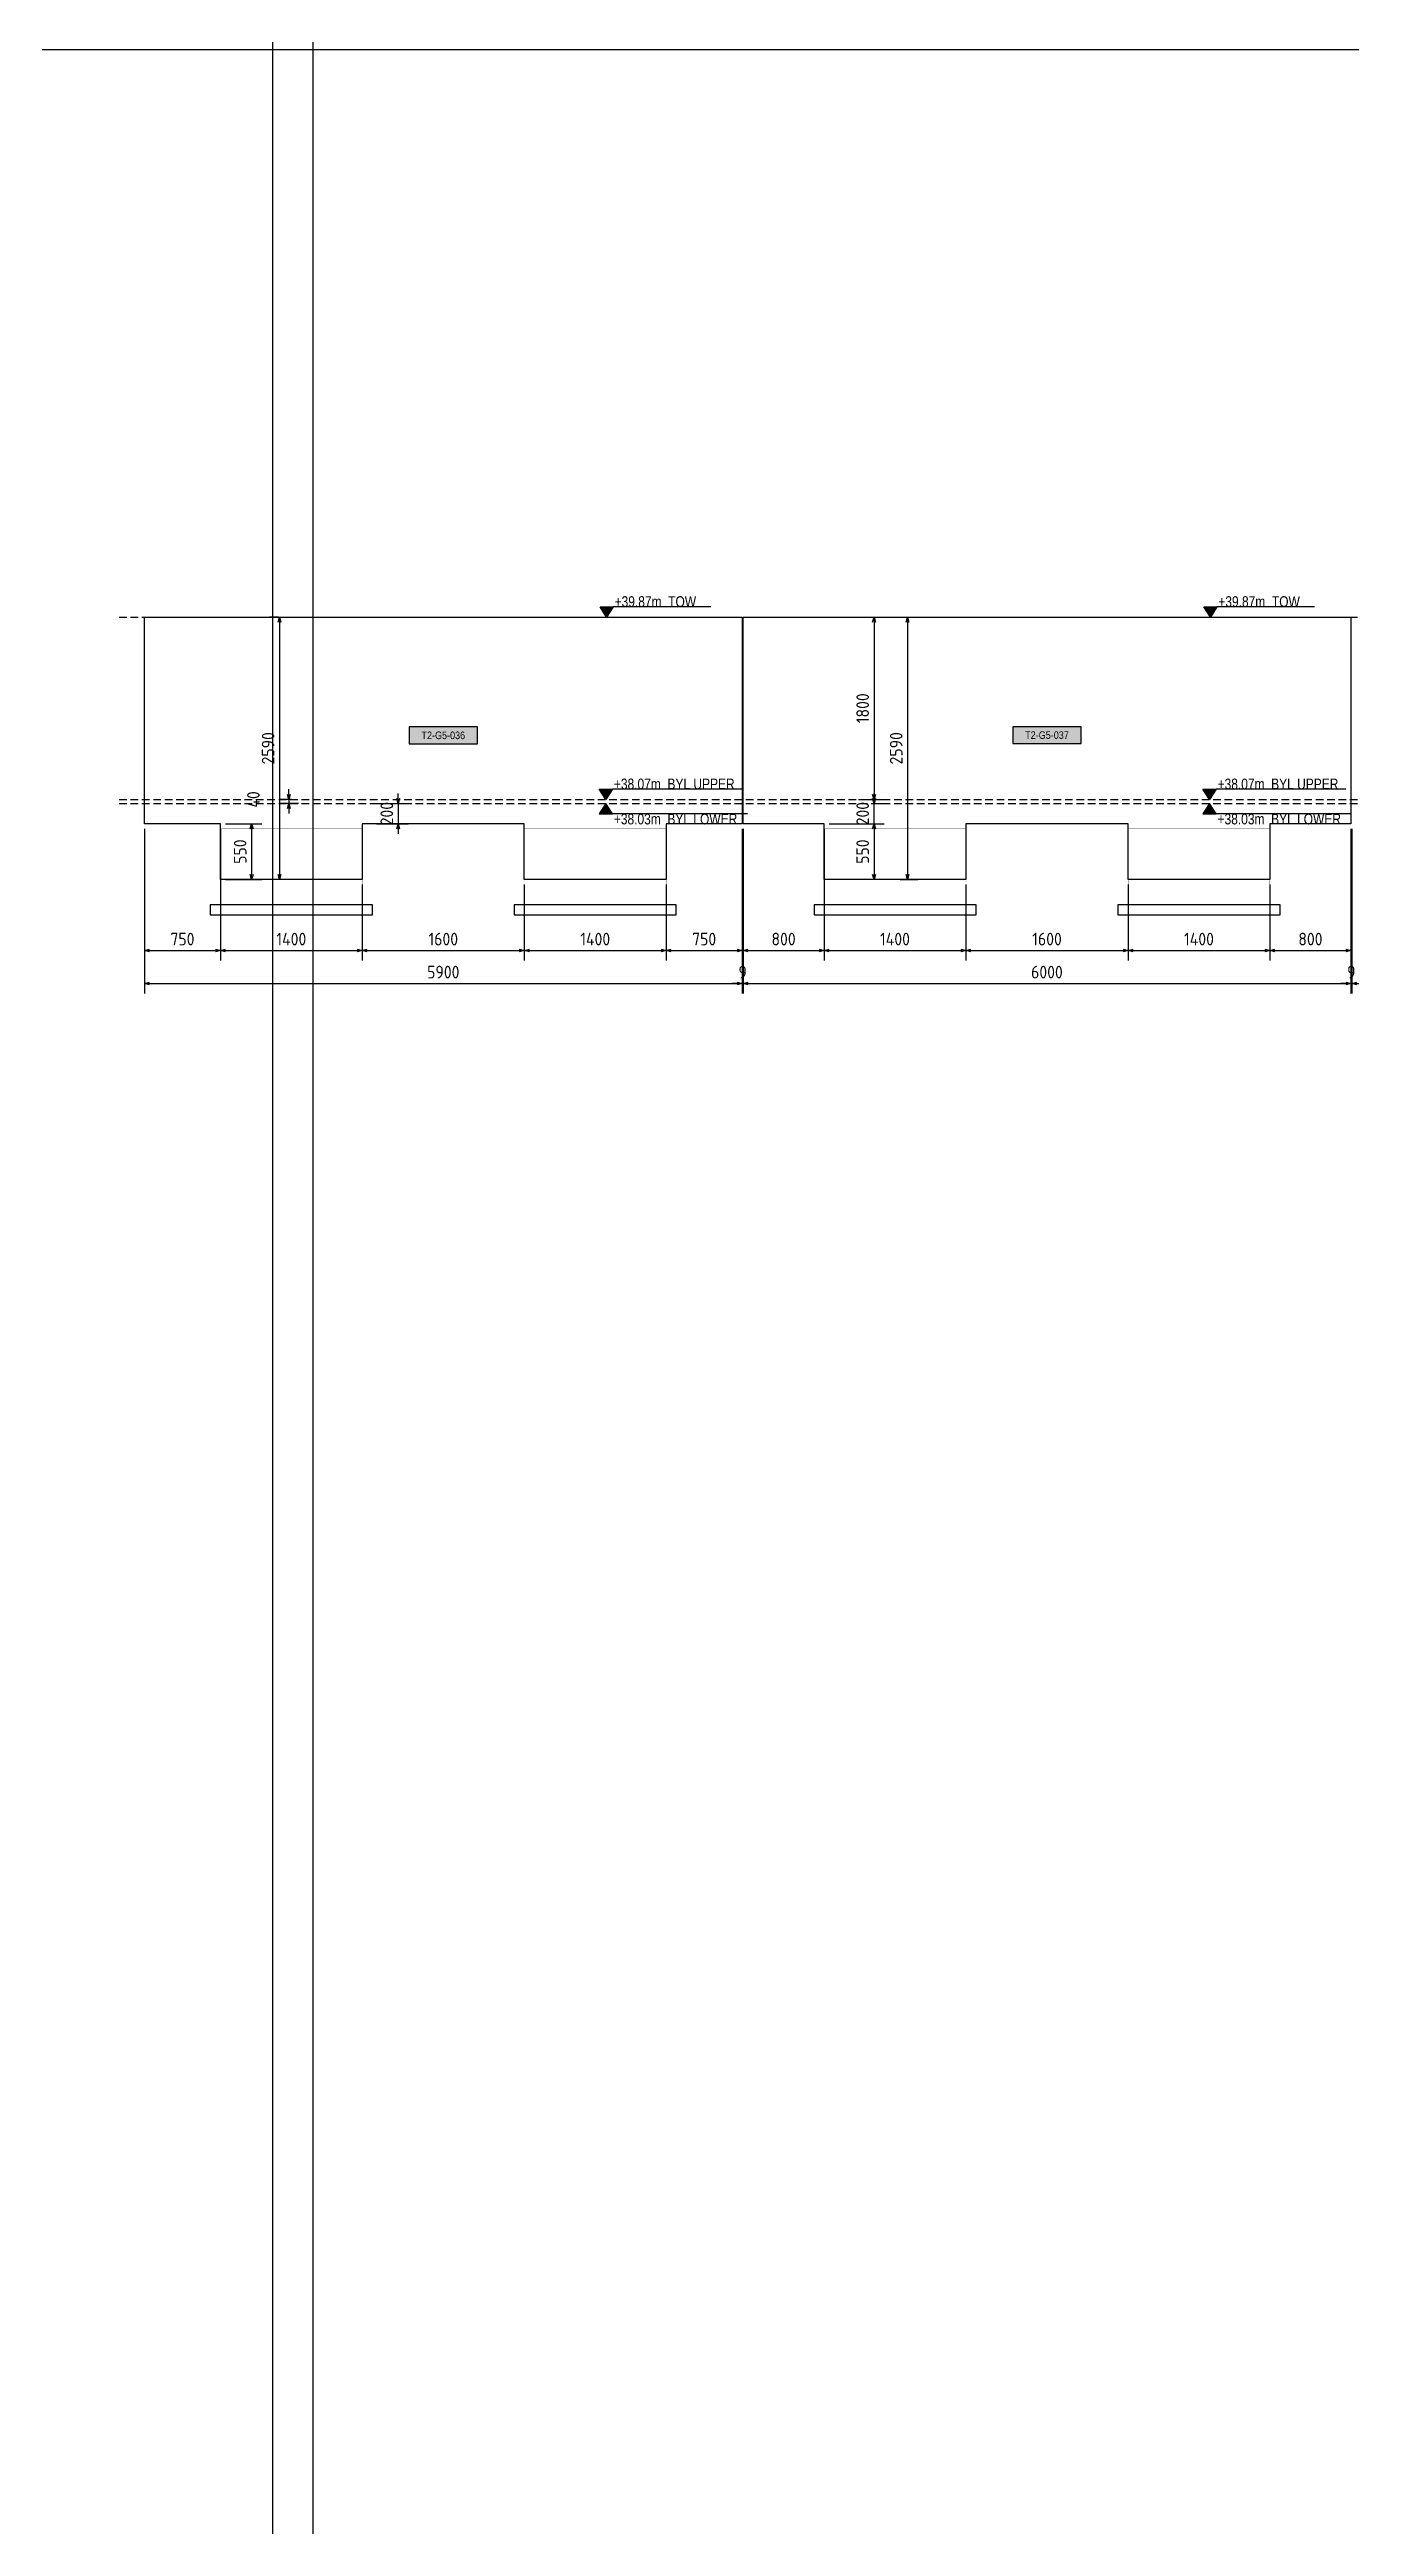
# Model space of a CAD drawing. Header units: centimetres. Extents: x -6122352 to 4157695, y -1694241 to 1947892.
# Drawn here: x 3321241 to 3334093, y 730780 to 755226 of the extents above; entities that cross this region are included whole.
import ezdxf
from ezdxf.enums import TextEntityAlignment as Align

# ---------------------------------------------------------------- set-up
doc = ezdxf.new("R2010")
doc.units = ezdxf.units.CM
doc.header["$MEASUREMENT"] = 0
doc.header["$PDMODE"] = 66
doc.header["$PDSIZE"] = 100
doc.linetypes.add('DASHED2', pattern=[0.375, 0.25, -0.125])
doc.linetypes.add('HIDDEN', pattern=[0.375, 0.25, -0.125])
for name, color, linetype in [('00-MI-DIM', 7, 'Continuous'), ('@MI-TYPE-01', 30, 'Continuous'), ('@MI-TYPE-02', 6, 'Continuous'), ('JML-Dimension', 1, 'Continuous'), ('PANEL-TAGS', 7, 'Continuous'), ('SECTION', 130, 'Continuous')]:
    doc.layers.add(name, color=color, linetype=linetype)
doc.styles.add('PANELTAG_STYLE', font='arial.ttf')
doc.styles.add('Schueco-BEMSTIL', font='isocpeur.ttf', dxfattribs={"width": 0.9})
doc.styles.add('txt-Pisa-std', font='arial.ttf', dxfattribs={"width": 0.8})
doc.dimstyles.new('MI- JWC-TXT-2.5 MM', dxfattribs={"dimscale": 1.5, "dimtxt": 2.5, "dimasz": 1, "dimexe": 2, "dimexo": 1, "dimgap": 1, "dimtad": 1, "dimdec": 0, "dimdsep": 46, "dimtxsty": 'Schueco-BEMSTIL', "dimblk": 'OPEN30', "dimcen": 0, "dimdle": 2, "dimclrd": 140, "dimclre": 8, "dimclrt": 40, "dimadec": 0, "dimazin": 2, "dimtfac": 1, "dimtdec": 0, "dimtix": 1, "dimtmove": 2, "dimatfit": 3, "dimldrblk": 'OPEN', "dimfxl": 2, "dimlwd": -1, "dimlwe": -1, "dimarcsym": 0})

# ---------------------------------------------------------------- blocks, each defined once
blk = doc.blocks.new('*U1106')
at = {"layer": 'JML-Dimension'}
h = blk.add_hatch(color=10, dxfattribs=at)
h.dxf.hatch_style = 1
h.paths.add_polyline_path([(0, 0), (-1.54, 2.37), (1.54, 2.37)])
blk.add_line((24.31, 2.37), (1.54, 2.37), dxfattribs=at)
blk.add_lwpolyline([(0, 0), (-1.54, 2.37), (1.54, 2.37), (0, 0)], dxfattribs=at)
at = {"color": 5, "style": 'txt-Pisa-std', "width": 0.8}
blk.add_attdef('+0.0', text='', height=2.5, dxfattribs=at).set_placement((1.87, 2.37), align=Align.BOTTOM_LEFT)
blk = doc.blocks.new('*U1108')
at = {"layer": 'JML-Dimension'}
h = blk.add_hatch(color=10, dxfattribs=at)
h.dxf.hatch_style = 1
h.paths.add_polyline_path([(0, 0), (-1.54, 2.37), (1.54, 2.37)])
blk.add_line((31.81, 2.37), (1.54, 2.37), dxfattribs=at)
blk.add_lwpolyline([(0, 0), (-1.54, 2.37), (1.54, 2.37), (0, 0)], dxfattribs=at)
at = {"color": 5, "style": 'txt-Pisa-std', "width": 0.8}
blk.add_attdef('+0.0', text='', height=2.5, dxfattribs=at).set_placement((1.87, 2.37), align=Align.BOTTOM_LEFT)
blk = doc.blocks.new('*U1107')
at = {"layer": 'JML-Dimension'}
h = blk.add_hatch(color=10, dxfattribs=at)
h.dxf.hatch_style = 1
h.paths.add_polyline_path([(0, 0), (-1.54, 2.37), (1.54, 2.37)])
blk.add_line((33.03, 2.37), (1.54, 2.37), dxfattribs=at)
blk.add_lwpolyline([(0, 0), (-1.54, 2.37), (1.54, 2.37), (0, 0)], dxfattribs=at)
at = {"color": 5, "style": 'txt-Pisa-std', "width": 0.8}
blk.add_attdef('+0.0', text='', height=2.5, dxfattribs=at).set_placement((1.87, 2.37), align=Align.BOTTOM_LEFT)
blk = doc.blocks.new('T2-ELE FT')
at = {"color": 12, "linetype": 'HIDDEN', "ltscale": 5, "const_width": 2}
blk.add_lwpolyline([(30306558, 1676366), (30306558, 1676866), (30307958, 1676866), (30307958, 1676366)], dxfattribs=at)
at = {"color": 12, "ltscale": 20, "const_width": 2}
blk.add_lwpolyline([(30306558, 1676366), (30307958, 1676366), (30307958, 1676116), (30306558, 1676116)], close=True, dxfattribs=at)
at = {"color": 8, "ltscale": 20}
blk.add_lwpolyline([(30306458, 1676116), (30308058, 1676116), (30308058, 1676016), (30306458, 1676016)], close=True, dxfattribs=at)
blk = doc.blocks.new('_Open30')
at = {"color": 0, "linetype": 'ByBlock', "lineweight": -2}
for p, q in [((-1, 0.27), (0, 0)), ((0, 0), (-1, -0.27)), ((0, 0), (-1, 0))]:
    blk.add_line(p, q, dxfattribs=at)
blk = doc.blocks.new('*D2272')
at = {"layer": '00-MI-DIM', "color": 8, "transparency": 16777216}
for p, q in [((3322978, 747585), (3323336, 747585)), ((3322978, 747035), (3323336, 747035))]:
    blk.add_line(p, q, dxfattribs=at)
at = {"layer": '00-MI-DIM', "color": 140, "transparency": 16777216}
blk.add_line((3323236, 747535), (3323236, 747085), dxfattribs=at)
at = {"layer": 'Defpoints', "color": 0, "transparency": 16777216}
for p in [(3322928, 747585), (3322928, 747035), (3323236, 747035)]:
    blk.add_point(p, dxfattribs=at)
at = {"layer": '00-MI-DIM', "color": 140, "transparency": 16777216, "xscale": 50, "yscale": 50, "zscale": 50}
for p, rotation in [((3323236, 747585), 90), ((3323236, 747035), 270)]:
    blk.add_blockref('_Open30', p, dxfattribs=dict(at, rotation=rotation))
at = {"layer": '00-MI-DIM', "color": 40, "transparency": 16777216, "insert": (3323123, 747310), "char_height": 125, "attachment_point": 5, "rotation": 90, "style": 'Schueco-BEMSTIL'}
blk.add_mtext('550', dxfattribs=at)
blk = doc.blocks.new('_Open')
at = {"color": 0, "linetype": 'ByBlock', "lineweight": -2}
for p, q in [((-1, 0), (0, 0)), ((-1, 0), (0, 0)), ((0, 0), (-1, 0))]:
    blk.add_line(p, q, dxfattribs=at)
blk = doc.blocks.new('*D2273')
at = {"layer": '00-MI-DIM', "color": 8, "transparency": 16777216}
for p, q in [((3323501, 749625), (3323412, 749625)), ((3323501, 747035), (3323412, 747035))]:
    blk.add_line(p, q, dxfattribs=at)
at = {"layer": '00-MI-DIM', "color": 140, "transparency": 16777216}
blk.add_line((3323512, 749575), (3323512, 747085), dxfattribs=at)
at = {"layer": 'Defpoints', "color": 0, "transparency": 16777216}
for p in [(3323551, 749625), (3323512, 747035), (3323551, 747035)]:
    blk.add_point(p, dxfattribs=at)
at = {"layer": '00-MI-DIM', "color": 140, "transparency": 16777216, "xscale": 50, "yscale": 50, "zscale": 50}
for p, rotation in [((3323512, 749625), 90), ((3323512, 747035), 270)]:
    blk.add_blockref('_Open30', p, dxfattribs=dict(at, rotation=rotation))
at = {"layer": '00-MI-DIM', "color": 40, "transparency": 16777216, "insert": (3323399, 748330), "char_height": 125, "attachment_point": 5, "rotation": 90, "style": 'Schueco-BEMSTIL'}
blk.add_mtext('2590', dxfattribs=at)
blk = doc.blocks.new('*D2274')
at = {"layer": '00-MI-DIM', "color": 8, "transparency": 16777216}
for p, q in [((3322177, 747535), (3322177, 746234)), ((3322928, 747535), (3322928, 746234))]:
    blk.add_line(p, q, dxfattribs=at)
at = {"layer": '00-MI-DIM', "color": 140, "transparency": 16777216}
blk.add_line((3322227, 746334), (3322878, 746334), dxfattribs=at)
at = {"layer": 'Defpoints', "color": 0, "transparency": 16777216}
for p in [(3322177, 747585), (3322928, 747585), (3322928, 746334)]:
    blk.add_point(p, dxfattribs=at)
at = {"layer": '00-MI-DIM', "color": 140, "transparency": 16777216, "xscale": 50, "yscale": 50, "zscale": 50, "rotation": 180}
blk.add_blockref('_Open30', (3322177, 746334), dxfattribs=at)
at = {"layer": '00-MI-DIM', "color": 140, "transparency": 16777216, "xscale": 50, "yscale": 50, "zscale": 50}
blk.add_blockref('_Open30', (3322928, 746334), dxfattribs=at)
at = {"layer": '00-MI-DIM', "color": 40, "transparency": 16777216, "insert": (3322553, 746447), "char_height": 125, "attachment_point": 5, "style": 'Schueco-BEMSTIL'}
blk.add_mtext('750', dxfattribs=at)
blk = doc.blocks.new('*D2275')
at = {"layer": '00-MI-DIM', "color": 8, "transparency": 16777216}
for p, q in [((3322928, 747535), (3322928, 746234)), ((3324328, 746985), (3324328, 746234))]:
    blk.add_line(p, q, dxfattribs=at)
at = {"layer": '00-MI-DIM', "color": 140, "transparency": 16777216}
blk.add_line((3322978, 746334), (3324278, 746334), dxfattribs=at)
at = {"layer": 'Defpoints', "color": 0, "transparency": 16777216}
for p in [(3322928, 747585), (3324328, 747035), (3324328, 746334)]:
    blk.add_point(p, dxfattribs=at)
at = {"layer": '00-MI-DIM', "color": 140, "transparency": 16777216, "xscale": 50, "yscale": 50, "zscale": 50, "rotation": 180}
blk.add_blockref('_Open30', (3322928, 746334), dxfattribs=at)
at = {"layer": '00-MI-DIM', "color": 140, "transparency": 16777216, "xscale": 50, "yscale": 50, "zscale": 50}
blk.add_blockref('_Open30', (3324328, 746334), dxfattribs=at)
at = {"layer": '00-MI-DIM', "color": 40, "transparency": 16777216, "insert": (3323628, 746447), "char_height": 125, "attachment_point": 5, "style": 'Schueco-BEMSTIL'}
blk.add_mtext('1400', dxfattribs=at)
blk = doc.blocks.new('*D2276')
at = {"layer": '00-MI-DIM', "color": 8, "transparency": 16777216}
for p, q in [((3324328, 746985), (3324328, 746234)), ((3325928, 746985), (3325928, 746234))]:
    blk.add_line(p, q, dxfattribs=at)
at = {"layer": '00-MI-DIM', "color": 140, "transparency": 16777216}
blk.add_line((3324378, 746334), (3325878, 746334), dxfattribs=at)
at = {"layer": 'Defpoints', "color": 0, "transparency": 16777216}
for p in [(3324328, 747035), (3325928, 747035), (3325928, 746334)]:
    blk.add_point(p, dxfattribs=at)
at = {"layer": '00-MI-DIM', "color": 140, "transparency": 16777216, "xscale": 50, "yscale": 50, "zscale": 50, "rotation": 180}
blk.add_blockref('_Open30', (3324328, 746334), dxfattribs=at)
at = {"layer": '00-MI-DIM', "color": 140, "transparency": 16777216, "xscale": 50, "yscale": 50, "zscale": 50}
blk.add_blockref('_Open30', (3325928, 746334), dxfattribs=at)
at = {"layer": '00-MI-DIM', "color": 40, "transparency": 16777216, "insert": (3325128, 746447), "char_height": 125, "attachment_point": 5, "style": 'Schueco-BEMSTIL'}
blk.add_mtext('1600', dxfattribs=at)
blk = doc.blocks.new('*D2277')
at = {"layer": '00-MI-DIM', "color": 8, "transparency": 16777216}
for p, q in [((3325928, 746985), (3325928, 746234)), ((3327328, 746985), (3327328, 746234))]:
    blk.add_line(p, q, dxfattribs=at)
at = {"layer": '00-MI-DIM', "color": 140, "transparency": 16777216}
blk.add_line((3325978, 746334), (3327278, 746334), dxfattribs=at)
at = {"layer": 'Defpoints', "color": 0, "transparency": 16777216}
for p in [(3325928, 747035), (3327328, 747035), (3327328, 746334)]:
    blk.add_point(p, dxfattribs=at)
at = {"layer": '00-MI-DIM', "color": 140, "transparency": 16777216, "xscale": 50, "yscale": 50, "zscale": 50, "rotation": 180}
blk.add_blockref('_Open30', (3325928, 746334), dxfattribs=at)
at = {"layer": '00-MI-DIM', "color": 140, "transparency": 16777216, "xscale": 50, "yscale": 50, "zscale": 50}
blk.add_blockref('_Open30', (3327328, 746334), dxfattribs=at)
at = {"layer": '00-MI-DIM', "color": 40, "transparency": 16777216, "insert": (3326628, 746447), "char_height": 125, "attachment_point": 5, "style": 'Schueco-BEMSTIL'}
blk.add_mtext('1400', dxfattribs=at)
blk = doc.blocks.new('*D2278')
at = {"layer": '00-MI-DIM', "color": 8, "transparency": 16777216}
for p, q in [((3328078, 747535), (3328078, 746234)), ((3327328, 746985), (3327328, 746234))]:
    blk.add_line(p, q, dxfattribs=at)
at = {"layer": '00-MI-DIM', "color": 140, "transparency": 16777216}
blk.add_line((3327378, 746334), (3328028, 746334), dxfattribs=at)
at = {"layer": 'Defpoints', "color": 0, "transparency": 16777216}
for p in [(3328078, 747585), (3327328, 747035), (3328078, 746334)]:
    blk.add_point(p, dxfattribs=at)
at = {"layer": '00-MI-DIM', "color": 140, "transparency": 16777216, "xscale": 50, "yscale": 50, "zscale": 50, "rotation": 180}
blk.add_blockref('_Open30', (3327328, 746334), dxfattribs=at)
at = {"layer": '00-MI-DIM', "color": 140, "transparency": 16777216, "xscale": 50, "yscale": 50, "zscale": 50}
blk.add_blockref('_Open30', (3328078, 746334), dxfattribs=at)
at = {"layer": '00-MI-DIM', "color": 40, "transparency": 16777216, "insert": (3327703, 746447), "char_height": 125, "attachment_point": 5, "style": 'Schueco-BEMSTIL'}
blk.add_mtext('750', dxfattribs=at)
blk = doc.blocks.new('*D2279')
at = {"layer": '00-MI-DIM', "color": 8, "transparency": 16777216}
for p, q in [((3328087, 747535), (3328087, 746234)), ((3328887, 747535), (3328887, 746234))]:
    blk.add_line(p, q, dxfattribs=at)
at = {"layer": '00-MI-DIM', "color": 140, "transparency": 16777216}
blk.add_line((3328137, 746334), (3328837, 746334), dxfattribs=at)
at = {"layer": 'Defpoints', "color": 0, "transparency": 16777216}
for p in [(3328087, 747585), (3328887, 747585), (3328887, 746334)]:
    blk.add_point(p, dxfattribs=at)
at = {"layer": '00-MI-DIM', "color": 140, "transparency": 16777216, "xscale": 50, "yscale": 50, "zscale": 50, "rotation": 180}
blk.add_blockref('_Open30', (3328087, 746334), dxfattribs=at)
at = {"layer": '00-MI-DIM', "color": 140, "transparency": 16777216, "xscale": 50, "yscale": 50, "zscale": 50}
blk.add_blockref('_Open30', (3328887, 746334), dxfattribs=at)
at = {"layer": '00-MI-DIM', "color": 40, "transparency": 16777216, "insert": (3328487, 746447), "char_height": 125, "attachment_point": 5, "style": 'Schueco-BEMSTIL'}
blk.add_mtext('800', dxfattribs=at)
blk = doc.blocks.new('*D2280')
at = {"layer": '00-MI-DIM', "color": 8, "transparency": 16777216}
for p, q in [((3328887, 747535), (3328887, 746234)), ((3330287, 746985), (3330287, 746234))]:
    blk.add_line(p, q, dxfattribs=at)
at = {"layer": '00-MI-DIM', "color": 140, "transparency": 16777216}
blk.add_line((3328937, 746334), (3330237, 746334), dxfattribs=at)
at = {"layer": 'Defpoints', "color": 0, "transparency": 16777216}
for p in [(3328887, 747585), (3330287, 747035), (3330287, 746334)]:
    blk.add_point(p, dxfattribs=at)
at = {"layer": '00-MI-DIM', "color": 140, "transparency": 16777216, "xscale": 50, "yscale": 50, "zscale": 50, "rotation": 180}
blk.add_blockref('_Open30', (3328887, 746334), dxfattribs=at)
at = {"layer": '00-MI-DIM', "color": 140, "transparency": 16777216, "xscale": 50, "yscale": 50, "zscale": 50}
blk.add_blockref('_Open30', (3330287, 746334), dxfattribs=at)
at = {"layer": '00-MI-DIM', "color": 40, "transparency": 16777216, "insert": (3329587, 746447), "char_height": 125, "attachment_point": 5, "style": 'Schueco-BEMSTIL'}
blk.add_mtext('1400', dxfattribs=at)
blk = doc.blocks.new('*D2281')
at = {"layer": '00-MI-DIM', "color": 8, "transparency": 16777216}
for p, q in [((3330287, 746985), (3330287, 746234)), ((3331888, 746985), (3331888, 746234))]:
    blk.add_line(p, q, dxfattribs=at)
at = {"layer": '00-MI-DIM', "color": 140, "transparency": 16777216}
blk.add_line((3330337, 746334), (3331838, 746334), dxfattribs=at)
at = {"layer": 'Defpoints', "color": 0, "transparency": 16777216}
for p in [(3330287, 747035), (3331888, 747035), (3331888, 746334)]:
    blk.add_point(p, dxfattribs=at)
at = {"layer": '00-MI-DIM', "color": 140, "transparency": 16777216, "xscale": 50, "yscale": 50, "zscale": 50, "rotation": 180}
blk.add_blockref('_Open30', (3330287, 746334), dxfattribs=at)
at = {"layer": '00-MI-DIM', "color": 140, "transparency": 16777216, "xscale": 50, "yscale": 50, "zscale": 50}
blk.add_blockref('_Open30', (3331888, 746334), dxfattribs=at)
at = {"layer": '00-MI-DIM', "color": 40, "transparency": 16777216, "insert": (3331088, 746447), "char_height": 125, "attachment_point": 5, "style": 'Schueco-BEMSTIL'}
blk.add_mtext('1600', dxfattribs=at)
blk = doc.blocks.new('*D2282')
at = {"layer": '00-MI-DIM', "color": 8, "transparency": 16777216}
for p, q in [((3331888, 746985), (3331888, 746234)), ((3333288, 746985), (3333288, 746234))]:
    blk.add_line(p, q, dxfattribs=at)
at = {"layer": '00-MI-DIM', "color": 140, "transparency": 16777216}
blk.add_line((3331938, 746334), (3333238, 746334), dxfattribs=at)
at = {"layer": 'Defpoints', "color": 0, "transparency": 16777216}
for p in [(3331888, 747035), (3333288, 747035), (3333288, 746334)]:
    blk.add_point(p, dxfattribs=at)
at = {"layer": '00-MI-DIM', "color": 140, "transparency": 16777216, "xscale": 50, "yscale": 50, "zscale": 50, "rotation": 180}
blk.add_blockref('_Open30', (3331888, 746334), dxfattribs=at)
at = {"layer": '00-MI-DIM', "color": 140, "transparency": 16777216, "xscale": 50, "yscale": 50, "zscale": 50}
blk.add_blockref('_Open30', (3333288, 746334), dxfattribs=at)
at = {"layer": '00-MI-DIM', "color": 40, "transparency": 16777216, "insert": (3332588, 746447), "char_height": 125, "attachment_point": 5, "style": 'Schueco-BEMSTIL'}
blk.add_mtext('1400', dxfattribs=at)
blk = doc.blocks.new('*D2283')
at = {"layer": '00-MI-DIM', "color": 8, "transparency": 16777216}
for p, q in [((3334088, 747535), (3334088, 746234)), ((3333288, 746985), (3333288, 746234))]:
    blk.add_line(p, q, dxfattribs=at)
at = {"layer": '00-MI-DIM', "color": 140, "transparency": 16777216}
blk.add_line((3333338, 746334), (3334038, 746334), dxfattribs=at)
at = {"layer": 'Defpoints', "color": 0, "transparency": 16777216}
for p in [(3334088, 747585), (3333288, 747035), (3334088, 746334)]:
    blk.add_point(p, dxfattribs=at)
at = {"layer": '00-MI-DIM', "color": 140, "transparency": 16777216, "xscale": 50, "yscale": 50, "zscale": 50, "rotation": 180}
blk.add_blockref('_Open30', (3333288, 746334), dxfattribs=at)
at = {"layer": '00-MI-DIM', "color": 140, "transparency": 16777216, "xscale": 50, "yscale": 50, "zscale": 50}
blk.add_blockref('_Open30', (3334088, 746334), dxfattribs=at)
at = {"layer": '00-MI-DIM', "color": 40, "transparency": 16777216, "insert": (3333688, 746447), "char_height": 125, "attachment_point": 5, "style": 'Schueco-BEMSTIL'}
blk.add_mtext('800', dxfattribs=at)
blk = doc.blocks.new('*D2284')
at = {"layer": '00-MI-DIM', "color": 8, "transparency": 16777216}
for p, q in [((3322177, 747535), (3322177, 745909)), ((3328078, 747535), (3328078, 745909))]:
    blk.add_line(p, q, dxfattribs=at)
at = {"layer": '00-MI-DIM', "color": 140, "transparency": 16777216}
blk.add_line((3322227, 746009), (3328028, 746009), dxfattribs=at)
at = {"layer": 'Defpoints', "color": 0, "transparency": 16777216}
for p in [(3322177, 747585), (3328078, 747585), (3328078, 746009)]:
    blk.add_point(p, dxfattribs=at)
at = {"layer": '00-MI-DIM', "color": 140, "transparency": 16777216, "xscale": 50, "yscale": 50, "zscale": 50, "rotation": 180}
blk.add_blockref('_Open30', (3322177, 746009), dxfattribs=at)
at = {"layer": '00-MI-DIM', "color": 140, "transparency": 16777216, "xscale": 50, "yscale": 50, "zscale": 50}
blk.add_blockref('_Open30', (3328078, 746009), dxfattribs=at)
at = {"layer": '00-MI-DIM', "color": 40, "transparency": 16777216, "insert": (3325128, 746121), "char_height": 125, "attachment_point": 5, "style": 'Schueco-BEMSTIL'}
blk.add_mtext('5900', dxfattribs=at)
blk = doc.blocks.new('*D2285')
at = {"layer": '00-MI-DIM', "color": 8, "transparency": 16777216}
for p, q in [((3328078, 747535), (3328078, 745909)), ((3328087, 747535), (3328087, 745909))]:
    blk.add_line(p, q, dxfattribs=at)
at = {"layer": '00-MI-DIM', "color": 140, "transparency": 16777216}
for p, q in [((3328028, 746009), (3327978, 746009)), ((3328078, 746009), (3328087, 746009)), ((3328137, 746009), (3328187, 746009))]:
    blk.add_line(p, q, dxfattribs=at)
at = {"layer": 'Defpoints', "color": 0, "transparency": 16777216}
for p in [(3328078, 747585), (3328087, 747585), (3328087, 746009)]:
    blk.add_point(p, dxfattribs=at)
at = {"layer": '00-MI-DIM', "color": 140, "transparency": 16777216, "xscale": 50, "yscale": 50, "zscale": 50}
blk.add_blockref('_Open30', (3328078, 746009), dxfattribs=at)
at = {"layer": '00-MI-DIM', "color": 140, "transparency": 16777216, "xscale": 50, "yscale": 50, "zscale": 50, "rotation": 180}
blk.add_blockref('_Open30', (3328087, 746009), dxfattribs=at)
at = {"layer": '00-MI-DIM', "color": 40, "transparency": 16777216, "insert": (3328083, 746121), "char_height": 125, "attachment_point": 5, "style": 'Schueco-BEMSTIL'}
blk.add_mtext('9', dxfattribs=at)
blk = doc.blocks.new('*D2286')
at = {"layer": '00-MI-DIM', "color": 8, "transparency": 16777216}
for p, q in [((3328087, 747535), (3328087, 745909)), ((3334088, 747535), (3334088, 745909))]:
    blk.add_line(p, q, dxfattribs=at)
at = {"layer": '00-MI-DIM', "color": 140, "transparency": 16777216}
blk.add_line((3328137, 746009), (3334038, 746009), dxfattribs=at)
at = {"layer": 'Defpoints', "color": 0, "transparency": 16777216}
for p in [(3328087, 747585), (3334088, 747585), (3334088, 746009)]:
    blk.add_point(p, dxfattribs=at)
at = {"layer": '00-MI-DIM', "color": 140, "transparency": 16777216, "xscale": 50, "yscale": 50, "zscale": 50, "rotation": 180}
blk.add_blockref('_Open30', (3328087, 746009), dxfattribs=at)
at = {"layer": '00-MI-DIM', "color": 140, "transparency": 16777216, "xscale": 50, "yscale": 50, "zscale": 50}
blk.add_blockref('_Open30', (3334088, 746009), dxfattribs=at)
at = {"layer": '00-MI-DIM', "color": 40, "transparency": 16777216, "insert": (3331087, 746121), "char_height": 125, "attachment_point": 5, "style": 'Schueco-BEMSTIL'}
blk.add_mtext('6000', dxfattribs=at)
blk = doc.blocks.new('*D2299')
at = {"layer": '00-MI-DIM', "color": 8, "transparency": 16777216}
for p, q in [((3334088, 747535), (3334088, 745909)), ((3334097, 747535), (3334097, 745909))]:
    blk.add_line(p, q, dxfattribs=at)
at = {"layer": '00-MI-DIM', "color": 140, "transparency": 16777216}
for p, q in [((3334038, 746009), (3333988, 746009)), ((3334088, 746009), (3334097, 746009)), ((3334147, 746009), (3334197, 746009))]:
    blk.add_line(p, q, dxfattribs=at)
at = {"layer": 'Defpoints', "color": 0, "transparency": 16777216}
for p in [(3334088, 747585), (3334097, 747585), (3334097, 746009)]:
    blk.add_point(p, dxfattribs=at)
at = {"layer": '00-MI-DIM', "color": 140, "transparency": 16777216, "xscale": 50, "yscale": 50, "zscale": 50}
blk.add_blockref('_Open30', (3334088, 746009), dxfattribs=at)
at = {"layer": '00-MI-DIM', "color": 140, "transparency": 16777216, "xscale": 50, "yscale": 50, "zscale": 50, "rotation": 180}
blk.add_blockref('_Open30', (3334097, 746009), dxfattribs=at)
at = {"layer": '00-MI-DIM', "color": 40, "transparency": 16777216, "insert": (3334092, 746121), "char_height": 125, "attachment_point": 5, "style": 'Schueco-BEMSTIL'}
blk.add_mtext('9', dxfattribs=at)
blk = doc.blocks.new('*D2300')
at = {"layer": '00-MI-DIM', "color": 140, "transparency": 16777216}
blk.add_line((3329711, 749575), (3329711, 747085), dxfattribs=at)
at = {"layer": '00-MI-DIM', "color": 8, "transparency": 16777216}
for p, q in [((3329752, 749625), (3329811, 749625)), ((3329637, 747035), (3329811, 747035))]:
    blk.add_line(p, q, dxfattribs=at)
at = {"layer": 'Defpoints', "color": 0, "transparency": 16777216}
for p in [(3329702, 749625), (3329587, 747035), (3329711, 747035)]:
    blk.add_point(p, dxfattribs=at)
at = {"layer": '00-MI-DIM', "color": 140, "transparency": 16777216, "xscale": 50, "yscale": 50, "zscale": 50}
for p, rotation in [((3329711, 749625), 90), ((3329711, 747035), 270)]:
    blk.add_blockref('_Open30', p, dxfattribs=dict(at, rotation=rotation))
at = {"layer": '00-MI-DIM', "color": 40, "transparency": 16777216, "insert": (3329599, 748330), "char_height": 125, "attachment_point": 5, "rotation": 90, "style": 'Schueco-BEMSTIL'}
blk.add_mtext('2590', dxfattribs=at)
blk = doc.blocks.new('*D2301')
at = {"layer": '00-MI-DIM', "color": 8, "transparency": 16777216}
for p, q in [((3329227, 749625), (3329480, 749625)), ((3329227, 747825), (3329480, 747825))]:
    blk.add_line(p, q, dxfattribs=at)
at = {"layer": '00-MI-DIM', "color": 140, "transparency": 16777216}
blk.add_line((3329380, 749575), (3329380, 747875), dxfattribs=at)
at = {"layer": 'Defpoints', "color": 0, "transparency": 16777216}
for p in [(3329177, 749625), (3329177, 747825), (3329380, 747825)]:
    blk.add_point(p, dxfattribs=at)
at = {"layer": '00-MI-DIM', "color": 140, "transparency": 16777216, "xscale": 50, "yscale": 50, "zscale": 50}
for p, rotation in [((3329380, 749625), 90), ((3329380, 747825), 270)]:
    blk.add_blockref('_Open30', p, dxfattribs=dict(at, rotation=rotation))
at = {"layer": '00-MI-DIM', "color": 40, "transparency": 16777216, "insert": (3329268, 748725), "char_height": 125, "attachment_point": 5, "rotation": 90, "style": 'Schueco-BEMSTIL'}
blk.add_mtext('1800', dxfattribs=at)
blk = doc.blocks.new('*D2302')
at = {"layer": '00-MI-DIM', "color": 8, "transparency": 16777216}
for p, q in [((3323631, 747825), (3323504, 747825)), ((3323699, 747785), (3323504, 747785))]:
    blk.add_line(p, q, dxfattribs=at)
at = {"layer": '00-MI-DIM', "color": 140, "transparency": 16777216}
for p, q in [((3323604, 747875), (3323604, 747925)), ((3323604, 747825), (3323604, 747785)), ((3323604, 747735), (3323604, 747685))]:
    blk.add_line(p, q, dxfattribs=at)
at = {"layer": 'Defpoints', "color": 0, "transparency": 16777216}
for p in [(3323681, 747825), (3323604, 747785), (3323749, 747785)]:
    blk.add_point(p, dxfattribs=at)
at = {"layer": '00-MI-DIM', "color": 140, "transparency": 16777216, "xscale": 50, "yscale": 50, "zscale": 50}
for p, rotation in [((3323604, 747825), 270), ((3323604, 747785), 90)]:
    blk.add_blockref('_Open30', p, dxfattribs=dict(at, rotation=rotation))
at = {"layer": '00-MI-DIM', "color": 40, "transparency": 16777216, "insert": (3323253, 747825), "char_height": 125, "attachment_point": 5, "rotation": 90, "style": 'Schueco-BEMSTIL'}
blk.add_mtext('40', dxfattribs=at)
blk = doc.blocks.new('*D2303')
at = {"layer": '00-MI-DIM', "color": 8, "transparency": 16777216}
for p, q in [((3328937, 747585), (3329480, 747585)), ((3329378, 747035), (3329280, 747035))]:
    blk.add_line(p, q, dxfattribs=at)
at = {"layer": '00-MI-DIM', "color": 140, "transparency": 16777216}
blk.add_line((3329380, 747535), (3329380, 747085), dxfattribs=at)
at = {"layer": 'Defpoints', "color": 0, "transparency": 16777216}
for p in [(3328887, 747585), (3329380, 747035), (3329428, 747035)]:
    blk.add_point(p, dxfattribs=at)
at = {"layer": '00-MI-DIM', "color": 140, "transparency": 16777216, "xscale": 50, "yscale": 50, "zscale": 50}
for p, rotation in [((3329380, 747585), 90), ((3329380, 747035), 270)]:
    blk.add_blockref('_Open30', p, dxfattribs=dict(at, rotation=rotation))
at = {"layer": '00-MI-DIM', "color": 40, "transparency": 16777216, "insert": (3329268, 747310), "char_height": 125, "attachment_point": 5, "rotation": 90, "style": 'Schueco-BEMSTIL'}
blk.add_mtext('550', dxfattribs=at)
blk = doc.blocks.new('PANELTAG')
at = {"layer": 'PANEL-TAGS', "color": 1}
blk.add_lwpolyline([(-13.5, -3.3), (13.5, -3.3), (13.5, 3.3), (-13.5, 3.3)], close=True, dxfattribs=at)
at = {"layer": 'PANEL-TAGS', "color": 40, "true_color": 0xffd700}
blk.add_solid([(-13.5, -3.3), (13.5, -3.3), (-13.5, 3.3), (13.5, 3.3)], dxfattribs=at)
at = {"layer": 'PANEL-TAGS', "color": 5, "style": 'PANELTAG_STYLE', "width": 0.85}
blk.add_attdef('TAGNO', text='', height=3, dxfattribs=at).set_placement((0, 0), align=Align.MIDDLE)
blk = doc.blocks.new('*D2362')
at = {"layer": '00-MI-DIM', "color": 140, "transparency": 16777216}
for p, q in [((3324682, 747835), (3324682, 747885)), ((3324682, 747785), (3324682, 747585)), ((3324682, 747535), (3324682, 747485))]:
    blk.add_line(p, q, dxfattribs=at)
at = {"layer": '00-MI-DIM', "color": 8, "transparency": 16777216}
for p, q in [((3324460, 747785), (3324782, 747785)), ((3324468, 747585), (3324782, 747585))]:
    blk.add_line(p, q, dxfattribs=at)
at = {"layer": 'Defpoints', "color": 0, "transparency": 16777216}
for p in [(3324410, 747785), (3324418, 747585), (3324682, 747585)]:
    blk.add_point(p, dxfattribs=at)
at = {"layer": '00-MI-DIM', "color": 140, "transparency": 16777216, "xscale": 50, "yscale": 50, "zscale": 50}
for p, rotation in [((3324682, 747785), 270), ((3324682, 747585), 90)]:
    blk.add_blockref('_Open30', p, dxfattribs=dict(at, rotation=rotation))
at = {"layer": '00-MI-DIM', "color": 40, "transparency": 16777216, "insert": (3324570, 747685), "char_height": 125, "attachment_point": 5, "rotation": 90, "style": 'Schueco-BEMSTIL'}
blk.add_mtext('200', dxfattribs=at)
blk = doc.blocks.new('*D2363')
at = {"layer": '00-MI-DIM', "color": 140, "transparency": 16777216}
for p, q in [((3329380, 747835), (3329380, 747885)), ((3329380, 747585), (3329380, 747785)), ((3329380, 747535), (3329380, 747485))]:
    blk.add_line(p, q, dxfattribs=at)
at = {"layer": '00-MI-DIM', "color": 8, "transparency": 16777216}
for p, q in [((3328937, 747585), (3329480, 747585)), ((3329420, 747785), (3329480, 747785))]:
    blk.add_line(p, q, dxfattribs=at)
at = {"layer": 'Defpoints', "color": 0, "transparency": 16777216}
for p in [(3328887, 747585), (3329370, 747785), (3329380, 747785)]:
    blk.add_point(p, dxfattribs=at)
at = {"layer": '00-MI-DIM', "color": 140, "transparency": 16777216, "xscale": 50, "yscale": 50, "zscale": 50}
for p, rotation in [((3329380, 747785), 270), ((3329380, 747585), 90)]:
    blk.add_blockref('_Open30', p, dxfattribs=dict(at, rotation=rotation))
at = {"layer": '00-MI-DIM', "color": 40, "transparency": 16777216, "insert": (3329268, 747685), "char_height": 125, "attachment_point": 5, "rotation": 90, "style": 'Schueco-BEMSTIL'}
blk.add_mtext('200', dxfattribs=at)

msp = doc.modelspace()

# ---------------------------------------------------------------- linework, layer by layer
at = {"layer": '00-MI-DIM', "color": 6}
msp.add_lwpolyline([(3287503.15085, 755226.18129), (3438836.93337, 755226.18129), (3438836.93337, 681789.16077), (3287503.15085, 681789.16077)], close=True, dxfattribs=at)
at = {"layer": '@MI-TYPE-01', "color": 8}
for p in [(3323443.7977, 66900.20302), (3323843.77352, 66899.97153)]:
    msp.add_xline(p, (0, 1), dxfattribs=at)
at = {"layer": '@MI-TYPE-02', "color": 160, "linetype": 'DASHED2', "ltscale": 300}
for points in [[(3321928.40847, 749624.74001), (3347249.26623, 749624.74001)], [(3321928.40847, 747824.74001), (3347249.26623, 747824.74001)], [(3321928.40847, 747784.74001), (3347249.26623, 747784.74001)]]:
    msp.add_lwpolyline(points, dxfattribs=at)
at = {"layer": '@MI-TYPE-02', "color": 30}
for points in [[(3322178.16636, 749624.74001), (3328077.94985, 749624.69531), (3328077.94985, 747584.75011), (3327327.98736, 747584.75011), (3327327.98736, 747034.75011), (3325927.98736, 747034.75011), (3325927.98736, 747584.75011), (3324327.69985, 747584.75011), (3324327.69985, 747034.75011), (3322927.69985, 747034.75011), (3322927.69985, 747584.75011), (3322177.45388, 747584.79481), (3322178.16636, 749624.74001)], [(3328087.94985, 749624.74001), (3334087.73334, 749624.69531), (3334087.73334, 747584.75011), (3333287.77085, 747584.75011), (3333287.77085, 747034.75011), (3331887.77085, 747034.75011), (3331887.77085, 747584.75011), (3330287.48334, 747584.75011), (3330287.48334, 747034.75011), (3328887.48334, 747034.75011), (3328887.48334, 747584.75011), (3328087.23736, 747584.79481), (3328087.94985, 749624.74001)]]:
    msp.add_lwpolyline(points, dxfattribs=at)

# ---------------------------------------------------------------- block references
at = {"color": 2, "xscale": -1}
for p in [(33630885.86141, -929331.12365), (33633886.14893, -929331.12365), (33636845.6449, -929331.12365), (33639845.93242, -929331.12365)]:
    msp.add_blockref('T2-ELE FT', p, dxfattribs=at)
at = {"layer": 'PANEL-TAGS', "color": 30}
ref = msp.add_blockref('PANELTAG', (3325127.86963, 748457.82068), dxfattribs=dict(at, xscale=25, yscale=25, zscale=25))
ref.add_attrib('TAGNO', 'T2-G5-036', dxfattribs={"color": 5, "height": 75, "style": 'PANELTAG_STYLE', "width": 0.85}).set_placement((3325127.86963, 748457.82068), align=Align.MIDDLE_CENTER)
ref = msp.add_blockref('PANELTAG', (3331087.65321, 748459.99562), dxfattribs=dict(at, xscale=25, yscale=25, zscale=25))
ref.add_attrib('TAGNO', 'T2-G5-037', dxfattribs={"color": 5, "height": 75, "style": 'PANELTAG_STYLE', "width": 0.85}).set_placement((3331087.65321, 748459.99562), align=Align.MIDDLE_CENTER)
at = {"layer": 'SECTION', "color": 6}
ref = msp.add_blockref('*U1106', (3326740.22671, 749624.74001), dxfattribs=dict(at, xscale=42.30147098076819, yscale=42.30147098076819, zscale=42.30147098076819))
ref.add_attrib('+0.0', '+39.87m  TOW', (3326819.35536, 749724.99707), dxfattribs={"layer": 'JML-Dimension', "color": 5, "height": 105.7536775, "style": 'txt-Pisa-std', "width": 0.8})
ref = msp.add_blockref('*U1106', (3332700.0102, 749624.74001), dxfattribs=dict(at, xscale=42.30147098076819, yscale=42.30147098076819, zscale=42.30147098076819))
ref.add_attrib('+0.0', '+39.87m  TOW', (3332779.13885, 749724.99707), dxfattribs={"layer": 'JML-Dimension', "color": 5, "height": 105.7536775, "style": 'txt-Pisa-std', "width": 0.8})
ref = msp.add_blockref('*U1108', (3326732.93322, 747824.74001), dxfattribs=dict(at, xscale=42.30147098076819, yscale=42.30147098076819, zscale=42.30147098076819))
ref.add_attrib('+0.0', '+38.07m  BYL UPPER', (3326812.06187, 747924.99707), dxfattribs={"layer": 'JML-Dimension', "color": 5, "height": 105.7536775, "style": 'txt-Pisa-std', "width": 0.8})
ref = msp.add_blockref('*U1108', (3332692.71671, 747824.74001), dxfattribs=dict(at, xscale=42.30147098076819, yscale=42.30147098076819, zscale=42.30147098076819))
ref.add_attrib('+0.0', '+38.07m  BYL UPPER', (3332771.84536, 747924.99707), dxfattribs={"layer": 'JML-Dimension', "color": 5, "height": 105.7536775, "style": 'txt-Pisa-std', "width": 0.8})
ref = msp.add_blockref('*U1107', (3326732.39322, 747784.74001), dxfattribs=dict(at, xscale=-42.30147098076819, yscale=42.30147098076819, zscale=42.30147098076819, rotation=180))
ref.add_attrib('+0.0', '+38.03m  BYL LOWER', (3326811.52187, 747578.72927), dxfattribs={"layer": 'JML-Dimension', "color": 5, "height": 105.7536775, "style": 'txt-Pisa-std', "width": 0.8})
ref = msp.add_blockref('*U1107', (3332692.1767, 747784.74001), dxfattribs=dict(at, xscale=-42.30147098076819, yscale=42.30147098076819, zscale=42.30147098076819, rotation=180))
ref.add_attrib('+0.0', '+38.03m  BYL LOWER', (3332771.30535, 747578.72927), dxfattribs={"layer": 'JML-Dimension', "color": 5, "height": 105.7536775, "style": 'txt-Pisa-std', "width": 0.8})

# ---------------------------------------------------------------- dimensions: what is measured, and where the dimension line sits
at = {"layer": '00-MI-DIM', "color": 30}
for base, p1, p2, picture, middle in [((3323511.76854, 747034.75011), (3323551.2161, 749624.72961), (3323551.2161, 747034.75011), '*D2273', (3323399.26854, 748329.73986)), ((3329380.28128, 747824.74001), (3329176.73765, 749624.7319), (3329176.73765, 747824.74001), '*D2301', (3329267.78128, 748724.73595)), ((3329711.27972, 747034.75011), (3329702.23321, 749624.72798), (3329587.48334, 747034.75011), '*D2300', (3329598.77972, 748329.73905)), ((3324682.10924, 747584.75011), (3324410.08688, 747784.74001), (3324417.65037, 747584.75011), '*D2362', (3324569.60924, 747684.74506)), ((3329380.28128, 747784.74001), (3328887.48334, 747584.75011), (3329369.82164, 747784.74001), '*D2363', (3329267.78128, 747684.74506)), ((3323235.96841, 747034.75011), (3322927.69985, 747584.75011), (3322927.69985, 747034.75011), '*D2272', (3323123.46841, 747309.75011)), ((3329380.28128, 747034.75011), (3328887.48334, 747584.75011), (3329428.12754, 747034.75011), '*D2303', (3329267.78128, 747309.75011))]:
    dim = msp.add_linear_dim(base=base, p1=p1, p2=p2, angle=90, dimstyle='MI- JWC-TXT-2.5 MM', dxfattribs=at)
    dim.commit()
    dim.dimension.update_dxf_attribs({"geometry": picture, "text_midpoint": middle})
dim = msp.add_linear_dim(base=(3323603.63202, 747784.74001), p1=(3323680.99025, 747824.74001), p2=(3323748.90983, 747784.74001), angle=90, dimstyle='MI- JWC-TXT-2.5 MM', dxfattribs=at)
dim.commit()
dim.dimension.update_dxf_attribs({"geometry": '*D2302', "text_midpoint": (3323253.17436, 747824.74001), "dimtype": 160})
for base, p1, p2, picture, middle in [((3322927.69985, 746334.37077), (3322177.45388, 747584.79481), (3322927.69985, 747584.75011), '*D2274', (3322552.57686, 746446.87077)), ((3328077.94985, 746008.99697), (3322177.45388, 747584.79481), (3328077.94985, 747584.75011), '*D2284', (3325127.70186, 746121.49697)), ((3324327.69985, 746334.37077), (3322927.69985, 747584.75011), (3324327.69985, 747034.75011), '*D2275', (3323627.69985, 746446.87077)), ((3328077.94985, 746334.37077), (3327327.98736, 747034.75011), (3328077.94985, 747584.75011), '*D2278', (3327702.96861, 746446.87077)), ((3328087.23736, 746008.99697), (3328077.94985, 747584.75011), (3328087.23736, 747584.79481), '*D2285', (3328082.59361, 746121.49697)), ((3328887.48334, 746334.37077), (3328087.23736, 747584.79481), (3328887.48334, 747584.75011), '*D2279', (3328487.36035, 746446.87077)), ((3334087.73334, 746008.99697), (3328087.23736, 747584.79481), (3334087.73334, 747584.75011), '*D2286', (3331087.48535, 746121.49697)), ((3330287.48334, 746334.37077), (3328887.48334, 747584.75011), (3330287.48334, 747034.75011), '*D2280', (3329587.48334, 746446.87077)), ((3334087.73334, 746334.37077), (3333287.77085, 747034.75011), (3334087.73334, 747584.75011), '*D2283', (3333687.75209, 746446.87077)), ((3334097.02085, 746008.99697), (3334087.73334, 747584.75011), (3334097.02085, 747584.79481), '*D2299', (3334092.37709, 746121.49697)), ((3325927.98736, 746334.37077), (3324327.69985, 747034.75011), (3325927.98736, 747034.75011), '*D2276', (3325127.84361, 746446.87077)), ((3327327.98736, 746334.37077), (3325927.98736, 747034.75011), (3327327.98736, 747034.75011), '*D2277', (3326627.98736, 746446.87077)), ((3331887.77085, 746334.37077), (3330287.48334, 747034.75011), (3331887.77085, 747034.75011), '*D2281', (3331087.62709, 746446.87077)), ((3333287.77085, 746334.37077), (3331887.77085, 747034.75011), (3333287.77085, 747034.75011), '*D2282', (3332587.77085, 746446.87077))]:
    dim = msp.add_linear_dim(base=base, p1=p1, p2=p2, dimstyle='MI- JWC-TXT-2.5 MM', dxfattribs=at)
    dim.commit()
    dim.dimension.update_dxf_attribs({"geometry": picture, "text_midpoint": middle})

doc.saveas('drawing.dxf')
